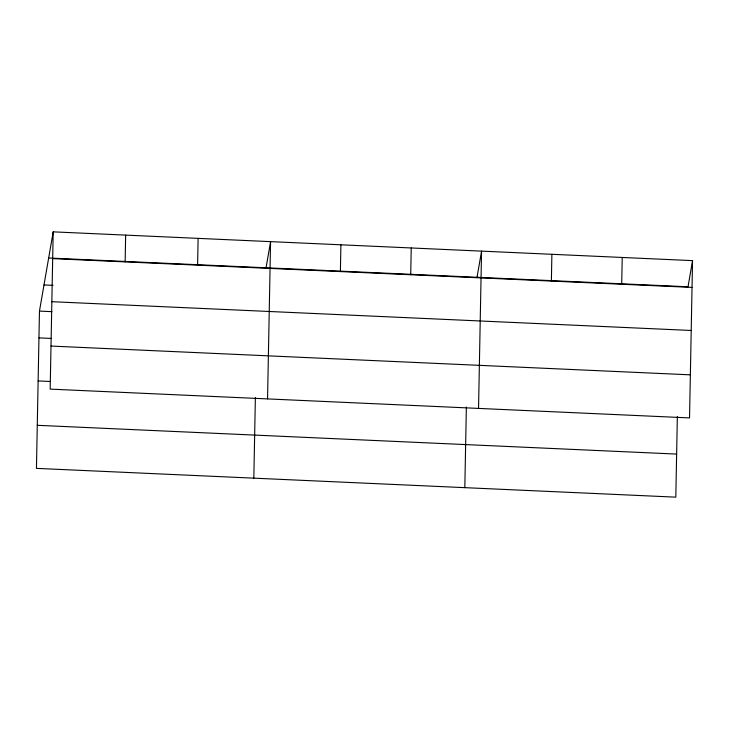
<?xml version="1.0" encoding="UTF-8"?>
<svg xmlns="http://www.w3.org/2000/svg" width="729" height="729" viewBox="0 0 729 729"><rect width="100%" height="100%" fill="white"/><g stroke="black" fill="none" stroke-linecap="round" stroke-linejoin="round"><path stroke-width="1.09" d="M53.19 231.849L50.173 389.122L689.534 417.908L692.55 260.627L53.19 231.849L39.466 311.092L36.45 468.373L675.81 497.151L677.35 416.541M125.142 261.893L125.652 235.112M197.605 265.156L198.115 238.374M253.829 478.151L255.378 397.551M267.552 398.909L270.577 241.636L266.049 267.789M340.388 271.58L340.908 244.798M410.719 274.751L411.229 247.969M464.82 487.655L466.369 407.046M478.543 408.404L481.559 251.131L477.03 277.284M551.379 281.075L551.889 254.303M621.709 284.246L622.22 257.465M692.55 260.627L688.021 286.779L48.661 258.002M52.679 258.631L692.04 287.408M43.995 284.948L53.053 285.349M51.85 301.697L691.21 330.474M39.466 311.092L51.923 311.657M38.956 337.873L51.413 338.438M51.003 346.065L690.354 374.843M38.127 380.939L50.583 381.495M37.279 425.308L676.63 454.085"/></g></svg>
